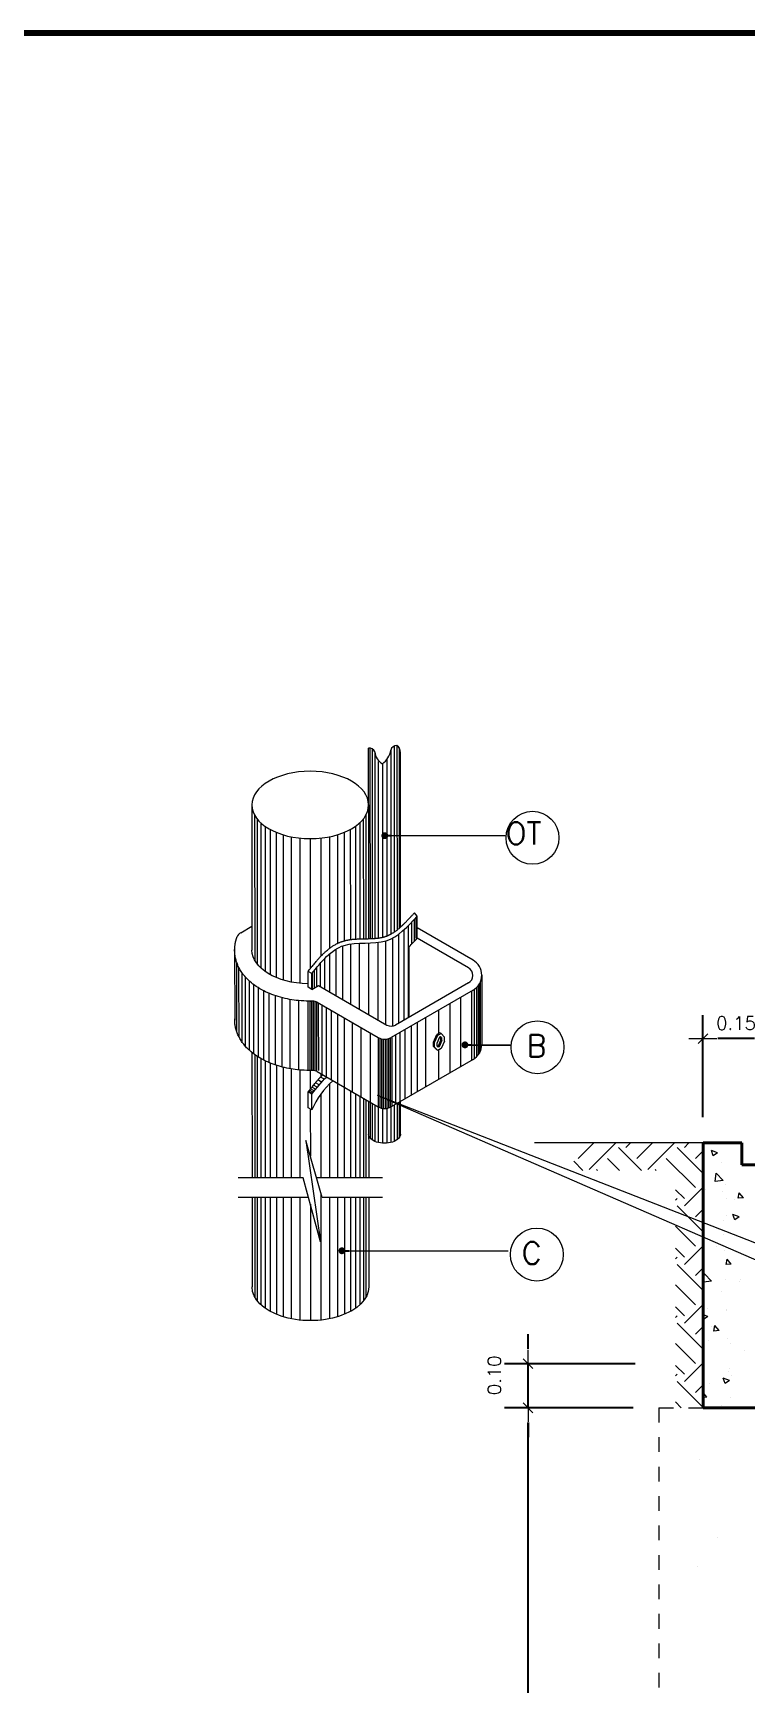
# Model space of a CAD drawing. Header units: millimetres. Extents: x 565 to 912, y 163 to 192.
# Drawn here: x 900.49 to 905.34, y 180.51 to 191.72 of the extents above; entities that cross this region are included whole.
import ezdxf

# ---------------------------------------------------------------- set-up
doc = ezdxf.new("R2010")
doc.units = ezdxf.units.MM
doc.header["$LTSCALE"] = 0.0125
doc.linetypes.add('DASHED2', pattern=[9.525, 6.35, -3.175])
for name, color, linetype, lineweight in [('COTAS', 9, 'Continuous', 9), ('MARKO', 186, 'Continuous', 80), ('MUROS', 240, 'Continuous', 40), ('proy', 254, 'Continuous', 0), ('PROYECCCIONES', 9, 'DASHED2', 9), ('TEXT', 3, 'Continuous', 20)]:
    doc.layers.add(name, color=color, linetype=linetype, lineweight=lineweight)
doc.layers.add('DIM', color=1, linetype='Continuous')
doc.styles.add('ROMANS', font='romans.shx')
doc.styles.add('SIMPLE', font='romans.shx', dxfattribs={"height": 0.1})
doc.dimstyles.new('LUIS', dxfattribs={"dimtxt": 0.09, "dimasz": 0.1, "dimexe": 0.16, "dimexo": 0.175, "dimgap": 0.06, "dimtad": 1, "dimzin": 5, "dimdsep": 46, "dimtxsty": 'ROMANS', "dimblk1": 'ARROW', "dimblk2": 'ARROW', "dimsah": 1, "dimcen": 2.5, "dimclrd": 1, "dimclre": 1, "dimclrt": 3, "dimadec": 0, "dimazin": 0, "dimtfac": 1, "dimtdec": 4, "dimtix": 1, "dimtmove": 2, "dimatfit": 3, "dimldrblk": 'ARROW', "dimfxl": 0, "dimtolj": 1, "dimtzin": 0, "dimarcsym": 0})

# ---------------------------------------------------------------- blocks, each defined once
blk = doc.blocks.new('ARROW')
at = {"color": 1, "linetype": 'ByBlock'}
blk.add_line((0.95, 0), (-0.95, 0), dxfattribs=at)
at = {"layer": 'COTAS', "color": 4}
blk.add_line((0.33, 0.33), (-0.33, -0.33), dxfattribs=at)
blk = doc.blocks.new('*D254')
at = {"layer": 'Defpoints', "color": 0, "transparency": 16777216}
for p in [(903.856, 182.381), (904.745, 182.381), (904.746, 174.881)]:
    blk.add_point(p, dxfattribs=at)
at = {"layer": 'proy', "color": 1, "lineweight": -2, "transparency": 16777216}
for p, q in [((904.57, 182.381), (903.696, 182.381)), ((903.856, 174.981), (903.856, 182.281)), ((904.571, 174.881), (903.696, 174.881))]:
    blk.add_line(p, q, dxfattribs=at)
at = {"layer": 'proy', "color": 1, "lineweight": -2, "transparency": 16777216, "xscale": 0.1, "yscale": 0.1, "zscale": 0.1}
for p, rotation in [((903.856, 182.381), 90), ((903.856, 174.881), 270)]:
    blk.add_blockref('ARROW', p, dxfattribs=dict(at, rotation=rotation))
at = {"layer": 'proy', "color": 3, "transparency": 16777216, "insert": (903.751, 178.631), "char_height": 0.09, "attachment_point": 5, "rotation": 90, "style": 'ROMANS'}
blk.add_mtext('\\A1;2.50', dxfattribs=at)
blk = doc.blocks.new('_DOT')
at = {"color": 0, "linetype": 'ByBlock', "ltscale": 0.15}
blk.add_line((-0.5, 0), (-1, 0), dxfattribs=at)
at = {"color": 0, "linetype": 'ByBlock', "ltscale": 0.15, "const_width": 0.5}
blk.add_lwpolyline([(-0.25, 0, 1), (0.25, 0, 1)], format="xyb", close=True, dxfattribs=at)
blk = doc.blocks.new('*D252')
at = {"layer": 'Defpoints', "color": 0, "transparency": 16777216}
for p in [(903.856, 182.681), (904.759, 182.681), (904.745, 182.381)]:
    blk.add_point(p, dxfattribs=at)
at = {"layer": 'proy', "color": 1, "lineweight": -2, "transparency": 16777216}
for p, q in [((903.856, 182.781), (903.856, 182.881)), ((904.584, 182.681), (903.696, 182.681)), ((903.856, 182.381), (903.856, 182.681)), ((904.57, 182.381), (903.696, 182.381)), ((903.856, 182.281), (903.856, 182.181))]:
    blk.add_line(p, q, dxfattribs=at)
at = {"layer": 'proy', "color": 1, "lineweight": -2, "transparency": 16777216, "xscale": 0.1, "yscale": 0.1, "zscale": 0.1}
for p, rotation in [((903.856, 182.681), 270), ((903.856, 182.381), 90)]:
    blk.add_blockref('ARROW', p, dxfattribs=dict(at, rotation=rotation))
at = {"layer": 'proy', "color": 3, "transparency": 16777216, "insert": (903.627, 182.602), "char_height": 0.09, "attachment_point": 5, "rotation": 90, "style": 'ROMANS'}
blk.add_mtext('\\A1;0.10', dxfattribs=at)
blk = doc.blocks.new('*D253')
at = {"layer": 'Defpoints', "color": 0, "transparency": 16777216}
for p in [(905.044, 184.889), (905.044, 184.181), (905.494, 184.031)]:
    blk.add_point(p, dxfattribs=at)
at = {"layer": 'proy', "color": 1, "lineweight": -2, "transparency": 16777216}
for p, q in [((905.044, 184.356), (905.044, 185.049)), ((905.494, 184.206), (905.494, 185.049)), ((905.394, 184.889), (905.144, 184.889))]:
    blk.add_line(p, q, dxfattribs=at)
at = {"layer": 'proy', "color": 1, "lineweight": -2, "transparency": 16777216, "xscale": 0.1, "yscale": 0.1, "zscale": 0.1, "rotation": 180}
blk.add_blockref('ARROW', (905.044, 184.889), dxfattribs=at)
at = {"layer": 'proy', "color": 1, "lineweight": -2, "transparency": 16777216, "xscale": 0.1, "yscale": 0.1, "zscale": 0.1}
blk.add_blockref('ARROW', (905.494, 184.889), dxfattribs=at)
at = {"layer": 'proy', "color": 3, "transparency": 16777216, "insert": (905.269, 184.994), "char_height": 0.09, "attachment_point": 5, "style": 'ROMANS'}
blk.add_mtext('\\A1;0.15', dxfattribs=at)

msp = doc.modelspace()

# ---------------------------------------------------------------- linework, layer by layer
at = {"color": 3}
msp.add_line((905.04469, 182.38136), (905.64469, 182.38147), dxfattribs=at)
at = {"color": 0}
msp.add_line((905.00883, 181.30105), (905.00883, 181.30105), dxfattribs=at)
msp.add_line((905.00883, 181.30105), (905.00883, 181.30105), dxfattribs=at)
at = {"layer": 'DIM', "color": 4}
msp.add_lwpolyline([(903.47389, 184.84623), (903.74094, 184.845)], dxfattribs=at)
at = {"layer": 'MARKO'}
msp.add_lwpolyline([(848.14292, 191.71852), (848.14292, 163.21852), (911.73619, 163.21852), (911.73619, 191.71852)], close=True, dxfattribs=at)
at = {"layer": 'MUROS'}
for p, q in [((905.04438, 184.18136), (905.30688, 184.18141)), ((905.04438, 184.18136), (905.30688, 184.18141)), ((905.04469, 182.38136), (905.04438, 184.18136)), ((905.30688, 184.18141), (905.3069, 184.03141)), ((905.30688, 184.18141), (905.3069, 184.03141)), ((905.3069, 184.03141), (905.4944, 184.03144)), ((905.3069, 184.03141), (905.4944, 184.03144)), ((905.04469, 182.38136), (905.64469, 182.38147))]:
    msp.add_line(p, q, dxfattribs=at)
at = {"layer": 'proy'}
for p, q in [((902.78204, 186.86202), (902.78226, 185.56796)), ((902.78204, 186.86202), (902.78226, 185.56796)), ((902.79604, 186.85709), (902.79626, 185.56853)), ((902.79604, 186.85709), (902.79626, 185.56853)), ((902.8147, 186.83585), (902.81492, 185.5696)), ((902.8147, 186.83585), (902.81492, 185.5696)), ((902.9235, 186.84726), (902.92371, 185.59866)), ((902.9235, 186.84726), (902.92371, 185.59866)), ((902.94682, 186.8763), (902.94704, 185.61287)), ((902.94682, 186.8763), (902.94704, 185.61287)), ((902.96548, 186.88003), (902.9657, 185.62637)), ((902.96548, 186.88003), (902.9657, 185.62637)), ((902.97948, 186.8658), (902.97969, 185.63767)), ((902.97948, 186.8658), (902.97969, 185.63767)), ((902.83804, 186.77197), (902.83825, 185.57181)), ((902.83804, 186.77197), (902.83825, 185.57181)), ((902.86604, 186.75452), (902.86624, 185.57672)), ((902.86604, 186.75452), (902.86624, 185.57672)), ((902.89551, 186.78223), (902.89572, 185.5857)), ((902.89551, 186.78223), (902.89572, 185.5857)), ((901.99869, 186.40687), (901.99886, 185.42066)), ((901.99869, 186.40687), (901.99886, 185.42066)), ((902.01634, 186.38038), (902.01651, 185.39417)), ((902.01634, 186.38038), (902.01651, 185.39417)), ((902.73687, 186.3805), (902.73701, 185.56685)), ((902.73687, 186.3805), (902.73701, 185.56685)), ((902.75451, 186.407), (902.75465, 185.56721)), ((902.75451, 186.407), (902.75465, 185.56721)), ((902.03987, 186.35504), (902.04004, 185.36883)), ((902.03987, 186.35504), (902.04004, 185.36883)), ((902.06929, 186.33121), (902.06946, 185.345)), ((902.06929, 186.33121), (902.06946, 185.345)), ((902.10458, 186.30928), (902.10475, 185.32307)), ((902.10458, 186.30928), (902.10475, 185.32307)), ((902.14575, 186.28969), (902.14592, 185.30348)), ((902.14575, 186.28969), (902.14592, 185.30348)), ((902.19281, 186.27296), (902.19298, 185.28675)), ((902.19281, 186.27296), (902.19298, 185.28675)), ((902.24574, 186.2597), (902.24591, 185.27349)), ((902.24574, 186.2597), (902.24591, 185.27349)), ((902.30456, 186.25068), (902.30473, 185.26447)), ((902.30456, 186.25068), (902.30473, 185.26447)), ((902.37663, 186.24688), (902.37678, 185.36402)), ((902.37663, 186.24688), (902.37678, 185.36402)), ((902.44869, 186.25071), (902.44883, 185.44869)), ((902.44869, 186.25071), (902.44883, 185.44869)), ((902.50751, 186.25974), (902.50764, 185.50189)), ((902.50751, 186.25974), (902.50764, 185.50189)), ((902.56044, 186.27302), (902.56056, 185.53502)), ((902.56044, 186.27302), (902.56056, 185.53502)), ((902.60749, 186.28977), (902.60761, 185.55298)), ((902.60749, 186.28977), (902.60761, 185.55298)), ((902.64865, 186.30937), (902.64878, 185.56141)), ((902.64865, 186.30937), (902.64878, 185.56141)), ((902.68394, 186.33132), (902.68407, 185.56475)), ((902.68394, 186.33132), (902.68407, 185.56475)), ((902.71334, 186.35516), (902.71348, 185.56617)), ((902.71334, 186.35516), (902.71348, 185.56617)), ((903.08463, 185.55084), (903.0846, 185.70055)), ((903.09639, 185.57026), (903.09636, 185.71348)), ((902.97886, 184.99403), (902.97875, 185.59935)), ((902.97886, 184.99403), (902.97875, 185.59935)), ((903.01414, 185.01441), (903.01404, 185.62864)), ((903.04355, 185.0314), (903.04344, 185.65691)), ((903.06699, 185.53173), (903.06696, 185.68143)), ((902.51024, 185.20399), (902.51019, 185.46627)), ((902.51024, 185.20399), (902.51019, 185.46627)), ((902.55141, 185.18023), (902.55136, 185.49632)), ((902.55141, 185.18023), (902.55136, 185.49632)), ((902.59847, 185.15307), (902.59841, 185.5192)), ((902.59847, 185.15307), (902.59841, 185.5192)), ((902.65141, 185.12252), (902.65134, 185.5319)), ((902.65141, 185.12252), (902.65134, 185.5319)), ((902.71023, 185.08857), (902.71015, 185.53672)), ((902.71023, 185.08857), (902.71015, 185.53672)), ((902.77494, 185.05123), (902.77485, 185.53824)), ((902.77494, 185.05123), (902.77485, 185.53824)), ((902.8377, 185.01501), (902.8376, 185.54222)), ((902.8377, 185.01501), (902.8376, 185.54222)), ((902.89063, 184.98446), (902.89054, 185.55284)), ((902.89063, 184.98446), (902.89054, 185.55284)), ((902.93769, 184.97396), (902.93759, 185.57274)), ((902.93769, 184.97396), (902.93759, 185.57274)), ((901.87777, 184.9335), (901.87769, 185.40422)), ((901.89248, 184.89963), (901.8924, 185.37035)), ((902.40437, 185.23295), (902.40434, 185.35206)), ((902.40437, 185.23295), (902.40434, 185.35206)), ((902.42201, 185.24314), (902.42199, 185.37368)), ((902.42201, 185.24314), (902.42199, 185.37368)), ((902.44553, 185.24134), (902.44551, 185.4014)), ((902.44553, 185.24134), (902.44551, 185.4014)), ((902.47495, 185.22278), (902.47491, 185.43329)), ((902.47495, 185.22278), (902.47491, 185.43329)), ((901.91307, 184.86569), (901.91299, 185.33641)), ((901.91307, 184.86569), (901.91299, 185.33641)), ((901.9366, 184.83604), (901.93652, 185.30676)), ((901.9366, 184.83604), (901.93652, 185.30676)), ((901.96307, 184.80932), (901.96299, 185.28004)), ((901.96307, 184.80932), (901.96299, 185.28004)), ((901.99248, 184.785), (901.9924, 185.25572)), ((901.99248, 184.785), (901.9924, 185.25572)), ((902.3926, 185.22276), (902.39258, 185.33742)), ((903.51668, 185.24822), (903.51676, 184.77751)), ((903.51668, 185.24822), (903.51676, 184.77751)), ((903.5255, 185.26151), (903.52558, 184.79079)), ((903.5255, 185.26151), (903.52558, 184.79079)), ((903.53138, 185.2733), (903.53146, 184.80259)), ((903.53138, 185.2733), (903.53146, 184.80259)), ((902.02484, 184.76287), (902.02475, 185.23359)), ((902.02484, 184.76287), (902.02475, 185.23359)), ((902.06013, 184.74287), (902.06005, 185.21359)), ((902.06013, 184.74287), (902.06005, 185.21359)), ((902.09836, 184.72503), (902.09828, 185.19575)), ((902.09836, 184.72503), (902.09828, 185.19575)), ((902.13954, 184.70945), (902.13945, 185.18017)), ((902.13954, 184.70945), (902.13945, 185.18017)), ((902.18659, 184.69552), (902.18651, 185.16624)), ((902.18659, 184.69552), (902.18651, 185.16624)), ((902.23953, 184.68411), (902.23944, 185.15483)), ((902.23953, 184.68411), (902.23944, 185.15483)), ((902.29834, 184.67609), (902.29826, 185.14681)), ((902.29834, 184.67609), (902.29826, 185.14681)), ((902.36304, 184.67244), (902.36296, 185.14315)), ((902.36304, 184.67244), (902.36296, 185.14315)), ((902.3748, 184.67244), (902.37472, 185.14316)), ((902.3748, 184.67244), (902.37472, 185.14316)), ((902.38657, 184.67244), (902.38649, 185.14316)), ((902.38657, 184.67244), (902.38649, 185.14316)), ((902.39833, 184.67244), (902.39825, 185.14307)), ((902.39833, 184.67244), (902.39825, 185.14307)), ((902.41009, 184.67244), (902.41001, 185.14103)), ((902.41009, 184.67244), (902.41001, 185.14103)), ((902.42186, 184.67245), (902.42178, 185.13632)), ((902.42186, 184.67245), (902.42178, 185.13632)), ((902.43362, 184.67245), (902.43354, 185.12957)), ((902.43362, 184.67245), (902.43354, 185.12957)), ((903.32555, 185.12748), (903.32563, 184.65676)), ((903.32555, 185.12748), (903.32563, 184.65676)), ((903.39612, 185.16824), (903.3962, 184.69752)), ((903.39612, 185.16824), (903.3962, 184.69752)), ((903.47257, 185.21239), (903.47265, 184.74168)), ((903.47257, 185.21239), (903.47265, 184.74168)), ((903.49021, 185.22303), (903.49029, 184.75231)), ((903.49021, 185.22303), (903.49029, 184.75231)), ((903.50492, 185.23506), (903.505, 184.76434)), ((903.50492, 185.23506), (903.505, 184.76434)), ((902.45715, 184.64527), (902.45707, 185.11599)), ((902.45715, 184.64527), (902.45707, 185.11599)), ((902.48656, 184.6283), (902.48648, 185.09901)), ((902.48656, 184.6283), (902.48648, 185.09901)), ((902.52185, 184.60793), (902.52177, 185.07865)), ((902.52185, 184.60793), (902.52177, 185.07865)), ((902.56303, 184.58417), (902.56295, 185.05488)), ((902.56303, 184.58417), (902.56295, 185.05488)), ((902.61009, 184.55701), (902.61001, 185.02773)), ((902.61009, 184.55701), (902.61001, 185.02773)), ((903.15979, 185.03174), (903.15987, 184.56102)), ((903.15979, 185.03174), (903.15987, 184.56102)), ((903.248, 185.08269), (903.24803, 184.92358)), ((903.248, 185.08269), (903.24803, 184.92358)), ((902.66303, 184.52646), (902.66294, 184.99717)), ((902.66303, 184.52646), (902.66294, 184.99717)), ((902.72185, 184.49251), (902.72177, 184.96323)), ((902.72185, 184.49251), (902.72177, 184.96323)), ((902.78655, 184.45517), (902.78647, 184.92588)), ((902.78655, 184.45517), (902.78647, 184.92588)), ((902.95504, 184.91348), (902.95513, 184.44276)), ((902.95504, 184.91348), (902.95513, 184.44276)), ((902.98445, 184.93047), (902.98453, 184.45975)), ((902.98445, 184.93047), (902.98453, 184.45975)), ((903.01974, 184.95085), (903.01982, 184.48013)), ((903.01974, 184.95085), (903.01982, 184.48013)), ((903.0609, 184.97462), (903.06098, 184.5039)), ((903.0609, 184.97462), (903.06098, 184.5039)), ((903.10207, 184.9984), (903.10215, 184.52768)), ((903.10207, 184.9984), (903.10215, 184.52768)), ((903.2136, 184.86535), (903.23629, 184.9168)), ((903.2136, 184.86535), (903.23629, 184.9168)), ((903.22056, 184.86133), (903.24325, 184.91278)), ((903.22056, 184.86133), (903.24325, 184.91278)), ((903.25738, 184.92898), (903.23629, 184.9168)), ((903.25738, 184.92898), (903.23629, 184.9168)), ((903.24325, 184.91278), (903.23629, 184.9168)), ((903.24325, 184.91278), (903.23629, 184.9168)), ((903.24325, 184.91278), (903.26541, 184.92434)), ((903.24325, 184.91278), (903.26541, 184.92434)), ((903.25689, 184.9), (903.26128, 184.90229)), ((903.25689, 184.9), (903.26128, 184.90229)), ((903.26541, 184.92434), (903.25738, 184.92898)), ((903.26541, 184.92434), (903.25738, 184.92898)), ((903.26351, 184.89583), (903.25892, 184.90106)), ((903.26351, 184.89583), (903.25892, 184.90106)), ((903.27047, 184.89181), (903.26128, 184.90229)), ((903.27047, 184.89181), (903.26128, 184.90229)), ((903.28811, 184.89846), (903.26541, 184.92434)), ((903.28811, 184.89846), (903.26541, 184.92434)), ((902.83742, 184.89648), (902.8375, 184.42576)), ((902.83742, 184.89648), (902.8375, 184.42576)), ((902.84918, 184.89081), (902.84926, 184.42009)), ((902.84918, 184.89081), (902.84926, 184.42009)), ((902.86094, 184.8871), (902.86103, 184.41638)), ((902.86094, 184.8871), (902.86103, 184.41638)), ((902.87271, 184.88511), (902.87279, 184.41441)), ((902.87271, 184.88511), (902.87279, 184.41441)), ((902.88447, 184.88472), (902.88455, 184.41441)), ((902.88447, 184.88472), (902.88455, 184.41441)), ((902.89623, 184.88591), (902.89631, 184.41441)), ((902.89623, 184.88591), (902.89631, 184.41441)), ((902.908, 184.88874), (902.90808, 184.41802)), ((902.908, 184.88874), (902.90808, 184.41802)), ((902.91976, 184.89339), (902.91984, 184.42267)), ((902.91976, 184.89339), (902.91984, 184.42267)), ((902.93152, 184.89989), (902.9316, 184.42918)), ((902.93152, 184.89989), (902.9316, 184.42918)), ((903.23631, 184.81261), (903.21351, 184.83474)), ((903.22056, 184.83094), (903.21351, 184.83474)), ((903.23631, 184.81261), (903.21351, 184.83474)), ((903.22056, 184.83094), (903.21351, 184.83474)), ((903.21361, 184.83496), (903.2136, 184.86535)), ((903.22056, 184.86133), (903.2136, 184.86535)), ((903.21361, 184.83496), (903.2136, 184.86535)), ((903.22056, 184.86133), (903.2136, 184.86535)), ((903.22056, 184.83094), (903.22056, 184.86133)), ((903.22056, 184.83094), (903.22056, 184.86133)), ((903.24326, 184.8086), (903.22056, 184.83094)), ((903.24326, 184.8086), (903.22056, 184.83094)), ((903.24326, 184.8086), (903.23631, 184.81261)), ((903.24326, 184.8086), (903.23631, 184.81261)), ((903.2382, 184.85761), (903.25689, 184.9)), ((903.2382, 184.85761), (903.25689, 184.9)), ((903.23821, 184.83833), (903.2382, 184.85761)), ((903.23821, 184.83833), (903.2382, 184.85761)), ((903.24607, 184.83059), (903.23821, 184.83833)), ((903.24607, 184.83059), (903.23821, 184.83833)), ((903.24471, 184.83784), (903.24093, 184.83566)), ((903.24471, 184.83784), (903.24093, 184.83566)), ((903.26543, 184.8214), (903.24326, 184.8086)), ((903.26543, 184.8214), (903.24326, 184.8086)), ((903.26351, 184.8797), (903.24471, 184.83784)), ((903.26351, 184.8797), (903.24471, 184.83784)), ((903.25167, 184.83383), (903.24471, 184.83784)), ((903.25167, 184.83383), (903.24471, 184.83784)), ((903.25167, 184.83383), (903.24607, 184.83059)), ((903.25167, 184.83383), (903.24607, 184.83059)), ((903.24805, 184.81136), (903.24808, 184.61197)), ((903.24805, 184.81136), (903.24808, 184.61197)), ((903.27047, 184.87568), (903.25167, 184.83383)), ((903.27047, 184.87568), (903.25167, 184.83383)), ((903.27047, 184.87568), (903.26351, 184.8797)), ((903.27047, 184.87568), (903.26351, 184.8797)), ((903.27051, 184.8919), (903.26355, 184.89591)), ((903.27051, 184.8919), (903.26355, 184.89591)), ((903.26374, 184.87957), (903.26374, 184.8957)), ((903.26374, 184.87957), (903.26374, 184.8957)), ((903.28812, 184.8719), (903.26543, 184.8214)), ((903.28812, 184.8719), (903.26543, 184.8214)), ((903.27047, 184.87568), (903.27047, 184.89181)), ((903.27047, 184.87568), (903.27047, 184.89181)), ((903.28812, 184.8719), (903.28811, 184.89846)), ((903.28812, 184.8719), (903.28811, 184.89846)), ((901.99897, 184.78022), (901.99912, 183.94234)), ((901.99897, 184.78022), (901.99912, 183.94234)), ((902.01662, 184.76811), (902.01676, 183.94234)), ((902.01662, 184.76811), (902.01676, 183.94234)), ((902.04015, 184.75372), (902.04029, 183.94235)), ((902.04015, 184.75372), (902.04029, 183.94235)), ((902.06956, 184.73813), (902.0697, 183.94235)), ((902.06956, 184.73813), (902.0697, 183.94235)), ((902.10485, 184.72234), (902.10499, 183.94236)), ((902.10485, 184.72234), (902.10499, 183.94236)), ((902.14603, 184.7073), (902.14616, 183.94237)), ((902.14603, 184.7073), (902.14616, 183.94237)), ((902.19308, 184.69389), (902.19321, 183.94237)), ((902.19308, 184.69389), (902.19321, 183.94237)), ((902.24602, 184.68299), (902.24614, 183.94238)), ((902.24602, 184.68299), (902.24614, 183.94238)), ((902.30483, 184.67549), (902.30496, 183.94239)), ((902.30483, 184.67549), (902.30496, 183.94239)), ((902.3769, 184.67232), (902.37692, 184.54638)), ((902.3769, 184.67232), (902.37692, 184.54638)), ((902.42433, 184.55871), (902.39879, 184.57345)), ((902.43781, 184.5747), (902.41209, 184.58954)), ((902.45361, 184.59274), (902.42765, 184.60772)), ((902.47211, 184.61262), (902.44585, 184.62778)), ((902.44897, 184.64999), (902.44897, 184.63105)), ((902.50779, 184.58131), (902.5079, 183.94243)), ((902.50779, 184.58131), (902.5079, 183.94243)), ((902.56073, 184.58549), (902.56084, 183.94244)), ((902.56073, 184.58549), (902.56084, 183.94244)), ((902.38978, 184.51753), (902.36522, 184.5317)), ((902.39614, 184.52404), (902.37078, 184.53868)), ((902.39614, 184.52404), (902.37078, 184.53868)), ((902.4036, 184.53332), (902.3782, 184.54798)), ((902.4036, 184.53332), (902.3782, 184.54798)), ((902.41297, 184.54489), (902.38752, 184.55958)), ((902.44899, 184.51257), (902.44909, 183.94242)), ((902.44899, 184.51257), (902.44909, 183.94242)), ((902.60779, 184.55834), (902.60789, 183.94245)), ((902.60779, 184.55834), (902.60789, 183.94245)), ((902.64896, 184.53457), (902.64906, 183.94245)), ((902.64896, 184.53457), (902.64906, 183.94245)), ((902.68425, 184.5142), (902.68435, 183.94246)), ((902.68425, 184.5142), (902.68435, 183.94246)), ((902.71366, 184.49723), (902.71376, 183.94246)), ((902.71366, 184.49723), (902.71376, 183.94246)), ((902.73719, 184.48365), (902.73729, 183.94247)), ((902.73719, 184.48365), (902.73729, 183.94247)), ((902.75484, 184.47347), (902.75493, 183.94247)), ((902.75484, 184.47347), (902.75493, 183.94247)), ((902.78245, 184.46242), (902.7825, 184.21508)), ((902.78245, 184.46242), (902.7825, 184.21508)), ((902.83033, 184.50491), (905.69954, 183.38431)), ((902.83033, 184.50491), (905.69954, 183.38431)), ((902.83033, 184.50491), (905.62236, 183.29004)), ((902.83033, 184.50491), (905.62236, 183.29004)), ((902.9799, 184.45707), (902.97994, 184.21512)), ((902.37694, 184.41085), (902.377, 184.09068)), ((902.37694, 184.41085), (902.377, 184.09068)), ((902.79645, 184.44945), (902.7965, 184.20173)), ((902.79645, 184.44945), (902.7965, 184.20173)), ((902.81512, 184.43868), (902.81516, 184.19108)), ((902.81512, 184.43868), (902.81516, 184.19108)), ((902.83845, 184.42522), (902.83849, 184.18315)), ((902.83845, 184.42522), (902.83849, 184.18315)), ((902.86644, 184.41526), (902.86648, 184.17866)), ((902.86644, 184.41526), (902.86648, 184.17866)), ((902.89592, 184.41512), (902.89596, 184.17866)), ((902.89592, 184.41512), (902.89596, 184.17866)), ((902.92391, 184.42476), (902.92396, 184.18317)), ((902.92391, 184.42476), (902.92396, 184.18317)), ((902.94724, 184.43821), (902.94728, 184.1911)), ((902.94724, 184.43821), (902.94728, 184.1911)), ((902.9659, 184.44899), (902.96594, 184.20176)), ((905.04438, 184.18136), (903.9004, 184.18116)), ((905.04438, 184.18136), (903.9004, 184.18116)), ((904.19683, 184.07532), (904.30271, 184.18123)), ((904.19683, 184.07532), (904.30271, 184.18123)), ((904.27142, 184.00075), (904.45186, 184.18126)), ((904.27142, 184.00075), (904.45186, 184.18126)), ((904.62647, 183.99379), (904.47026, 184.14994)), ((904.62647, 183.99379), (904.47026, 184.14994)), ((904.51998, 184.14995), (904.5513, 184.18128)), ((904.51998, 184.14995), (904.5513, 184.18128)), ((904.59457, 184.07538), (904.70045, 184.1813)), ((904.59457, 184.07538), (904.70045, 184.1813)), ((904.66916, 184.00082), (904.84961, 184.18133)), ((904.66916, 184.00082), (904.84961, 184.18133)), ((905.04441, 183.97367), (904.86801, 184.15001)), ((905.04441, 183.97367), (904.86801, 184.15001)), ((904.91773, 184.15002), (904.94905, 184.18135)), ((904.91773, 184.15002), (904.94905, 184.18135)), ((904.99232, 184.07545), (905.04439, 184.12754)), ((904.99232, 184.07545), (905.04439, 184.12754)), ((905.1137, 184.09275), (905.10153, 184.12901)), ((905.14355, 184.11289), (905.10153, 184.12901)), ((905.1137, 184.09275), (905.10153, 184.12901)), ((905.14355, 184.11289), (905.10153, 184.12901)), ((904.22872, 183.99372), (904.16583, 184.05659)), ((904.22872, 183.99372), (904.16583, 184.05659)), ((904.47731, 183.99376), (904.3957, 184.07535)), ((904.47731, 183.99376), (904.3957, 184.07535)), ((904.99236, 183.87658), (904.79345, 184.07542)), ((904.99236, 183.87658), (904.79345, 184.07542)), ((905.14355, 184.11289), (905.11371, 184.09276)), ((905.14355, 184.11289), (905.11371, 184.09276)), ((905.16961, 184.04963), (905.16961, 184.04963)), ((905.16961, 184.04963), (905.16961, 184.04963)), ((904.32816, 183.99374), (904.32113, 184.00076)), ((904.32816, 183.99374), (904.32113, 184.00076)), ((904.72591, 183.99381), (904.71888, 184.00083)), ((904.72591, 183.99381), (904.71888, 184.00083)), ((905.04631, 183.92111), (905.04631, 183.92111)), ((905.04631, 183.92111), (905.04631, 183.92111)), ((905.12729, 183.91796), (905.13391, 183.97495)), ((905.12729, 183.91796), (905.13391, 183.97495)), ((905.18065, 183.92625), (905.12729, 183.91797)), ((905.18065, 183.92625), (905.12729, 183.91797)), ((905.18065, 183.92625), (905.13391, 183.97495)), ((905.18065, 183.92625), (905.13391, 183.97495)), ((905.19651, 183.90136), (905.19651, 183.90136)), ((905.19651, 183.90136), (905.19651, 183.90136)), ((901.99914, 183.80891), (901.99926, 183.13335)), ((901.99914, 183.80891), (901.99926, 183.13335)), ((902.01679, 183.80891), (902.01691, 183.10686)), ((902.01679, 183.80891), (902.01691, 183.10686)), ((902.04031, 183.80892), (902.04044, 183.08152)), ((902.04031, 183.80892), (902.04044, 183.08152)), ((902.06972, 183.80892), (902.06985, 183.05769)), ((902.06972, 183.80892), (902.06985, 183.05769)), ((902.10501, 183.80893), (902.10514, 183.03576)), ((902.10501, 183.80893), (902.10514, 183.03576)), ((902.14618, 183.80894), (902.14632, 183.01617)), ((902.14618, 183.80894), (902.14632, 183.01617)), ((902.19323, 183.80894), (902.19337, 182.99944)), ((902.19323, 183.80894), (902.19337, 182.99944)), ((902.24617, 183.80895), (902.24631, 182.98618)), ((902.24617, 183.80895), (902.24631, 182.98618)), ((902.30498, 183.80896), (902.30513, 182.97716)), ((902.30498, 183.80896), (902.30513, 182.97716)), ((902.44911, 183.83828), (902.44926, 182.97719)), ((902.44911, 183.83828), (902.44926, 182.97719)), ((902.50793, 183.809), (902.50807, 182.98622)), ((902.50793, 183.809), (902.50807, 182.98622)), ((902.56086, 183.80901), (902.561, 182.9995)), ((902.56086, 183.80901), (902.561, 182.9995)), ((902.60791, 183.80901), (902.60805, 183.01625)), ((902.60791, 183.80901), (902.60805, 183.01625)), ((902.64909, 183.80902), (902.64922, 183.03585)), ((902.64909, 183.80902), (902.64922, 183.03585)), ((902.68437, 183.80903), (902.6845, 183.0578)), ((902.68437, 183.80903), (902.6845, 183.0578)), ((902.71378, 183.80903), (902.71391, 183.08164)), ((902.71378, 183.80903), (902.71391, 183.08164)), ((902.73731, 183.80904), (902.73743, 183.10698)), ((902.73731, 183.80904), (902.73743, 183.10698)), ((902.75495, 183.80904), (902.75507, 183.13348)), ((904.91779, 183.80199), (904.85693, 183.86282)), ((904.91779, 183.80199), (904.85693, 183.86282)), ((904.85695, 183.79085), (904.86807, 183.80198)), ((904.85695, 183.79085), (904.86807, 183.80198)), ((904.9178, 183.75227), (905.04443, 183.87895)), ((904.9178, 183.75227), (905.04443, 183.87895)), ((905.06333, 183.86546), (905.06333, 183.86546)), ((905.06333, 183.86546), (905.06333, 183.86546)), ((905.17694, 183.8499), (905.17694, 183.8499)), ((905.17694, 183.8499), (905.17694, 183.8499)), ((905.20525, 183.80327), (905.20525, 183.80327)), ((905.20525, 183.80327), (905.20525, 183.80327)), ((905.25712, 183.79844), (905.25712, 183.79844)), ((905.25712, 183.79844), (905.25712, 183.79844)), ((905.2838, 183.80489), (905.29074, 183.8425)), ((905.2838, 183.80489), (905.29074, 183.8425)), ((905.31967, 183.80804), (905.28381, 183.8049)), ((905.31967, 183.80804), (905.28381, 183.8049)), ((905.31967, 183.80804), (905.29074, 183.84251)), ((905.31967, 183.80804), (905.29074, 183.84251)), ((902.37706, 183.76376), (902.37719, 182.97336)), ((902.37706, 183.76376), (902.37719, 182.97336)), ((905.04448, 183.57592), (904.86808, 183.75226)), ((905.04448, 183.57592), (904.86808, 183.75226)), ((904.99239, 183.67771), (905.04446, 183.72979)), ((904.99239, 183.67771), (905.04446, 183.72979)), ((905.20419, 183.68449), (905.20419, 183.68449)), ((905.20419, 183.68449), (905.20419, 183.68449)), ((905.25976, 183.65769), (905.24759, 183.69394)), ((905.25976, 183.65769), (905.24759, 183.69394)), ((905.28961, 183.67783), (905.2476, 183.69395)), ((905.28961, 183.67783), (905.2476, 183.69395)), ((905.28961, 183.67783), (905.25977, 183.65769)), ((905.28961, 183.67783), (905.25977, 183.65769)), ((904.99242, 183.47883), (904.85698, 183.61423)), ((904.99242, 183.47883), (904.85698, 183.61423)), ((905.18275, 183.5605), (905.18275, 183.5605)), ((905.18275, 183.5605), (905.18275, 183.5605)), ((905.18427, 183.65016), (905.18427, 183.65016)), ((905.18427, 183.65016), (905.18427, 183.65016)), ((904.91786, 183.40424), (904.857, 183.46508)), ((904.91786, 183.40424), (904.857, 183.46508)), ((904.91787, 183.35452), (905.0445, 183.4812)), ((904.91787, 183.35452), (905.0445, 183.4812)), ((905.13483, 183.47775), (905.13483, 183.47775)), ((905.13483, 183.47775), (905.13483, 183.47775)), ((905.1916, 183.45043), (905.1916, 183.45043)), ((905.1916, 183.45043), (905.1916, 183.45043)), ((905.32607, 183.53325), (905.32607, 183.53325)), ((905.32607, 183.53325), (905.32607, 183.53325)), ((904.85701, 183.3931), (904.86814, 183.40423)), ((904.85701, 183.3931), (904.86814, 183.40423)), ((905.04455, 183.17817), (904.86815, 183.35451)), ((905.04455, 183.17817), (904.86815, 183.35451)), ((904.99246, 183.27996), (905.04452, 183.33204)), ((904.99246, 183.27996), (905.04452, 183.33204)), ((905.20063, 183.35356), (905.20756, 183.39117)), ((905.20063, 183.35356), (905.20756, 183.39117)), ((905.2365, 183.35671), (905.20064, 183.35357)), ((905.2365, 183.35671), (905.20064, 183.35357)), ((905.2365, 183.35671), (905.20757, 183.39118)), ((905.2365, 183.35671), (905.20757, 183.39118)), ((905.04786, 183.23417), (905.05448, 183.29115)), ((905.04786, 183.23417), (905.05448, 183.29115)), ((905.10123, 183.24246), (905.04786, 183.23417)), ((905.10123, 183.24246), (905.04786, 183.23417)), ((905.10123, 183.24246), (905.05448, 183.29116)), ((905.10123, 183.24246), (905.05448, 183.29116)), ((905.19894, 183.25069), (905.19894, 183.25069)), ((905.19894, 183.25069), (905.19894, 183.25069)), ((905.29271, 183.24113), (905.29271, 183.24113)), ((905.29271, 183.24113), (905.29271, 183.24113)), ((905.29964, 183.25392), (905.29964, 183.25392)), ((905.29964, 183.25392), (905.29964, 183.25392)), ((904.99249, 183.08108), (904.85704, 183.21649)), ((904.99249, 183.08108), (904.85704, 183.21649)), ((905.17315, 183.17331), (905.17315, 183.17331)), ((905.17315, 183.17331), (905.17315, 183.17331)), ((904.91793, 183.00649), (904.85707, 183.06733)), ((904.91793, 183.00649), (904.85707, 183.06733)), ((904.85708, 182.99536), (904.86821, 183.00649)), ((904.85708, 182.99536), (904.86821, 183.00649)), ((904.91794, 182.95678), (905.04457, 183.08345)), ((904.91794, 182.95678), (905.04457, 183.08345)), ((905.07757, 183.00113), (905.04458, 183.01379)), ((905.07757, 183.00113), (905.04458, 183.01379)), ((905.07757, 183.00113), (905.04773, 182.98099)), ((905.07757, 183.00113), (905.04773, 182.98099)), ((905.07165, 183.05433), (905.07165, 183.05433)), ((905.07165, 183.05433), (905.07165, 183.05433)), ((905.20627, 183.05096), (905.20627, 183.05096)), ((905.20627, 183.05096), (905.20627, 183.05096)), ((905.20715, 183.04349), (905.20715, 183.04349)), ((905.20715, 183.04349), (905.20715, 183.04349)), ((905.04462, 182.78043), (904.86822, 182.95677)), ((905.04462, 182.78043), (904.86822, 182.95677)), ((904.99253, 182.88221), (905.04459, 182.9343)), ((904.99253, 182.88221), (905.04459, 182.9343)), ((905.04773, 182.98099), (905.04458, 182.99035)), ((905.04773, 182.98099), (905.04458, 182.99035)), ((905.09878, 182.93537), (905.09878, 182.93537)), ((905.09878, 182.93537), (905.09878, 182.93537)), ((905.11746, 182.90223), (905.12439, 182.93984)), ((905.11746, 182.90223), (905.12439, 182.93984)), ((905.15333, 182.90538), (905.11747, 182.90224)), ((905.15333, 182.90538), (905.11747, 182.90224)), ((905.15333, 182.90538), (905.1244, 182.93985)), ((905.15333, 182.90538), (905.1244, 182.93985)), ((904.99256, 182.68334), (904.85711, 182.81874)), ((904.99256, 182.68334), (904.85711, 182.81874)), ((905.07933, 182.83746), (905.07933, 182.83746)), ((905.07933, 182.83746), (905.07933, 182.83746)), ((905.2136, 182.85122), (905.2136, 182.85122)), ((905.2136, 182.85122), (905.2136, 182.85122)), ((905.22953, 182.81771), (905.22953, 182.81771)), ((905.22953, 182.81771), (905.22953, 182.81771)), ((904.918, 182.60875), (904.85714, 182.66958)), ((904.918, 182.60875), (904.85714, 182.66958)), ((904.918, 182.55903), (905.04464, 182.6857)), ((904.918, 182.55903), (905.04464, 182.6857)), ((904.85715, 182.59761), (904.86828, 182.60874)), ((904.85715, 182.59761), (904.86828, 182.60874)), ((905.04469, 182.38268), (904.86829, 182.55902)), ((905.04469, 182.38268), (904.86829, 182.55902)), ((905.08917, 182.54818), (905.08917, 182.54818)), ((905.08917, 182.54818), (905.08917, 182.54818)), ((905.22364, 182.56607), (905.18162, 182.58219)), ((905.22364, 182.56607), (905.18162, 182.58219)), ((905.19379, 182.54592), (905.18162, 182.58218)), ((905.19379, 182.54592), (905.18162, 182.58218)), ((905.22364, 182.56607), (905.1938, 182.54593)), ((905.22364, 182.56607), (905.1938, 182.54593)), ((905.21567, 182.62879), (905.21567, 182.62879)), ((905.21567, 182.62879), (905.21567, 182.62879)), ((905.22093, 182.65149), (905.22093, 182.65149)), ((905.22093, 182.65149), (905.22093, 182.65149)), ((905.23721, 182.60084), (905.23721, 182.60084)), ((905.23721, 182.60084), (905.23721, 182.60084)), ((904.99259, 182.48446), (905.04466, 182.53655)), ((904.99259, 182.48446), (905.04466, 182.53655)), ((905.22826, 182.45175), (905.22826, 182.45175)), ((905.22826, 182.45175), (905.22826, 182.45175)), ((905.01717, 182.03264), (905.01717, 182.03264)), ((905.01717, 182.03264), (905.01717, 182.03264)), ((905.14009, 181.4978), (905.14009, 181.4978)), ((905.14009, 181.4978), (905.14009, 181.4978))]:
    msp.add_line(p, q, dxfattribs=at)
at = {"layer": 'proy', "color": 3}
msp.add_line((905.04469, 182.38136), (905.04438, 184.18136), dxfattribs=at)
at = {"layer": 'proy', "color": 0}
msp.add_line((905.32797, 182.77348), (905.32797, 182.77348), dxfattribs=at)
msp.add_line((905.32797, 182.77348), (905.32797, 182.77348), dxfattribs=at)
at = {"layer": 'proy', "linetype": 'Continuous', "ltscale": 0.25}
for points in [[(902.9292, 186.26723), (903.70111, 186.26736)], [(902.9292, 186.26723), (903.70111, 186.26736)], [(903.47389, 184.84623), (903.74094, 184.845)], [(902.63816, 183.44796), (903.72118, 183.44815)], [(902.63816, 183.44796), (903.72118, 183.44815)]]:
    msp.add_lwpolyline(points, dxfattribs=at)
for centre in [(903.8861, 186.25274), (903.8861, 186.25274), (903.92, 184.83003), (903.92, 184.83003), (903.91544, 183.42225), (903.91544, 183.42225)]:
    msp.add_circle(centre, 0.17969, dxfattribs=at)
at = {"layer": 'PROYECCCIONES'}
for p, q in [((905.07016, 182.45405), (905.04467, 182.48441)), ((905.07016, 182.45405), (905.04467, 182.48441)), ((905.07016, 182.45405), (905.04468, 182.45182)), ((905.07016, 182.45405), (905.04468, 182.45182)), ((904.74469, 182.38131), (905.04469, 182.38136)), ((904.74469, 182.38131), (905.04469, 182.38136)), ((904.74469, 182.38131), (904.74598, 174.88131)), ((904.89685, 182.38134), (904.85718, 182.42099)), ((904.89685, 182.38134), (904.85718, 182.42099)), ((905.16785, 182.39409), (905.16785, 182.39409)), ((905.16785, 182.39409), (905.16785, 182.39409))]:
    msp.add_line(p, q, dxfattribs=at)
at = {"layer": 'TEXT'}
for p, q in [((902.77278, 186.47569), (902.77271, 186.86253)), ((902.77278, 186.47569), (902.77271, 186.86253)), ((902.98902, 185.6457), (902.98882, 186.83149)), ((902.98902, 185.6457), (902.98882, 186.83149)), ((901.9804, 186.47555), (901.98057, 185.48934)), ((901.9804, 186.47555), (901.98057, 185.48934)), ((902.77278, 186.47569), (902.77293, 185.56767)), ((902.77278, 186.47569), (902.77293, 185.56767)), ((903.10224, 185.71996), (903.08376, 185.7426)), ((903.10224, 185.71996), (903.08376, 185.7426)), ((903.10227, 185.57026), (903.10224, 185.71996)), ((903.10227, 185.57026), (903.10224, 185.71996)), ((901.90435, 185.60801), (901.98054, 185.65202)), ((901.90435, 185.60801), (901.98054, 185.65202)), ((903.48212, 185.42167), (903.10226, 185.6409)), ((903.48212, 185.42167), (903.10226, 185.6409)), ((901.86297, 185.49317), (901.86305, 185.0148)), ((901.86297, 185.49317), (901.86305, 185.0148)), ((903.04932, 185.03473), (903.04924, 185.5131)), ((903.04932, 185.03473), (903.04924, 185.5131)), ((903.45133, 185.36881), (903.10227, 185.57026)), ((903.45133, 185.36881), (903.10227, 185.57026)), ((902.3614, 185.23737), (902.36139, 185.34469)), ((902.3867, 185.33007), (902.36139, 185.34469)), ((902.3614, 185.23737), (902.36139, 185.34469)), ((902.3867, 185.33007), (902.36139, 185.34469)), ((902.38672, 185.22276), (902.3614, 185.23737)), ((902.38672, 185.22276), (902.3614, 185.23737)), ((902.38672, 185.22276), (902.3867, 185.33007)), ((902.38672, 185.22276), (902.3867, 185.33007)), ((902.38672, 185.22276), (902.4322, 185.24903)), ((902.38672, 185.22276), (902.4322, 185.24903)), ((902.4322, 185.24903), (902.89706, 184.98075)), ((902.4322, 185.24903), (902.89706, 184.98075)), ((903.45135, 185.26693), (902.95588, 184.98076)), ((903.45135, 185.26693), (902.95588, 184.98076)), ((903.54095, 185.31981), (903.54103, 184.84909)), ((903.54095, 185.31981), (903.54103, 184.84909)), ((902.42355, 185.13534), (902.83742, 184.89648)), ((902.42355, 185.13534), (902.83742, 184.89648)), ((903.48215, 185.21793), (902.92564, 184.8965)), ((903.48215, 185.21793), (902.92564, 184.8965)), ((901.98069, 184.7942), (901.98084, 183.94234)), ((901.98069, 184.7942), (901.98084, 183.94234)), ((903.48223, 184.74721), (902.92572, 184.42578)), ((903.48223, 184.74721), (902.92572, 184.42578)), ((902.42363, 184.66462), (902.8375, 184.42576)), ((902.42363, 184.66462), (902.8375, 184.42576)), ((902.36155, 184.41974), (902.36153, 184.52705)), ((902.38684, 184.51243), (902.36153, 184.52705)), ((902.36155, 184.41974), (902.36153, 184.52705)), ((902.38684, 184.51243), (902.36153, 184.52705)), ((902.38686, 184.40512), (902.38684, 184.51243)), ((902.38686, 184.40512), (902.38684, 184.51243)), ((902.77312, 184.46292), (902.77321, 183.94247)), ((902.77312, 184.46292), (902.77321, 183.94247)), ((902.98926, 184.24048), (902.98923, 184.46246)), ((902.98926, 184.24048), (902.98923, 184.46246)), ((902.38686, 184.40512), (902.36155, 184.41974)), ((902.38686, 184.40512), (902.36155, 184.41974)), ((902.45748, 183.80899), (902.34644, 184.19765)), ((902.45748, 183.80899), (902.34644, 184.19765)), ((902.34644, 184.19765), (902.44605, 183.50942)), ((902.34644, 184.19765), (902.44605, 183.50942)), ((901.98081, 184.09146), (901.98084, 183.94234)), ((901.98081, 184.09146), (901.98084, 183.94234)), ((902.3286, 183.9424), (901.8873, 183.94232)), ((902.3286, 183.9424), (901.8873, 183.94232)), ((902.44605, 183.50942), (902.3286, 183.9424)), ((902.44605, 183.50942), (902.3286, 183.9424)), ((902.86689, 183.94249), (902.41936, 183.94241)), ((902.86689, 183.94249), (902.41936, 183.94241)), ((902.36479, 183.80897), (901.88732, 183.80889)), ((902.36479, 183.80897), (901.88732, 183.80889)), ((901.98086, 183.80891), (901.98096, 183.20203)), ((901.98086, 183.80891), (901.98096, 183.20203)), ((902.86692, 183.80906), (902.45748, 183.80899)), ((902.86692, 183.80906), (902.45748, 183.80899)), ((902.77324, 183.80904), (902.77334, 183.20217)), ((902.77324, 183.80904), (902.77334, 183.20217))]:
    msp.add_line(p, q, dxfattribs=at)
at = {"layer": 'TEXT', "color": 1}
for p, q in [((903.08463, 185.55084), (903.0846, 185.70055)), ((903.09639, 185.57026), (903.09636, 185.71348)), ((903.01414, 185.01441), (903.01404, 185.62864)), ((903.04355, 185.0314), (903.04344, 185.65691)), ((903.06699, 185.53173), (903.06696, 185.68143)), ((901.87777, 184.9335), (901.87769, 185.40422)), ((901.89248, 184.89963), (901.8924, 185.37035)), ((902.42433, 184.55871), (902.39879, 184.57345)), ((902.43781, 184.5747), (902.41209, 184.58954)), ((902.45361, 184.59274), (902.42765, 184.60772)), ((902.47211, 184.61262), (902.44585, 184.62778)), ((902.44897, 184.64999), (902.44897, 184.63105)), ((902.38978, 184.51753), (902.36522, 184.5317)), ((902.41297, 184.54489), (902.38752, 184.55958)), ((902.9799, 184.45707), (902.97994, 184.21512)), ((902.9659, 184.44899), (902.96594, 184.20176)), ((902.75495, 183.80904), (902.75507, 183.13348))]:
    msp.add_line(p, q, dxfattribs=at)
at = {"layer": 'TEXT'}
for centre, radius, start, end in [((902.77504, 186.81981), 0.04278, 22.014404, 93.124232), ((902.77504, 186.81981), 0.04278, 22.014404, 93.124232), ((902.92567, 186.84903), 0.11175, 186.772807, 237.748805), ((902.92567, 186.84903), 0.11175, 186.772807, 237.748805), ((902.78806, 186.867), 0.13687, 304.733007, 351.708858), ((902.78806, 186.867), 0.13687, 304.733007, 351.708858), ((902.96406, 186.83857), 0.04148, 88.032767, 167.902121), ((902.96406, 186.83857), 0.04148, 88.032767, 167.902121), ((902.93393, 186.83498), 0.055, 356.3642, 54.991211), ((902.93393, 186.83498), 0.055, 356.3642, 54.991211), ((901.93377, 185.55708), 0.05882, 120.009867, 159.898044), ((901.93377, 185.55708), 0.05882, 120.009867, 159.898044), ((903.42193, 185.31787), 0.05882, 300.009867, 60.009867), ((903.42193, 185.31787), 0.05882, 300.009867, 60.009867), ((903.42332, 185.31979), 0.11763, 300.009867, 60.009867), ((903.42332, 185.31979), 0.11763, 300.009867, 60.009867), ((902.39415, 185.0844), 0.05882, 60.009867, 91.124351), ((902.39415, 185.0844), 0.05882, 60.009867, 91.124351), ((902.92646, 185.03169), 0.05882, 240.009867, 300.009867), ((902.92646, 185.03169), 0.05882, 240.009867, 300.009867), ((902.88151, 184.97289), 0.08822, 240.009867, 300.009867), ((902.88151, 184.97289), 0.08822, 240.009867, 300.009867), ((903.4234, 184.84907), 0.11763, 300.009867, 0.009867), ((903.4234, 184.84907), 0.11763, 300.009867, 0.009867), ((902.92237, 184.16715), 0.586, 131.960541, 156.040417), ((902.92237, 184.16715), 0.586, 131.960541, 156.040417), ((902.39423, 184.61368), 0.05882, 60.009867, 91.124351), ((902.39423, 184.61368), 0.05882, 60.009867, 91.124351), ((902.8816, 184.50218), 0.08822, 240.009867, 300.009867), ((902.8816, 184.50218), 0.08822, 240.009867, 300.009867)]:
    msp.add_arc(centre, radius, start, end, dxfattribs=at)
at = {"layer": 'TEXT', "extrusion": (5.55016e-17, 5.55207e-17, -1)}
msp.add_ellipse((902.37659, 186.47562), major_axis=(0.39619, 0.00007), ratio=0.57735027, dxfattribs=at)
msp.add_ellipse((902.37659, 186.47562), major_axis=(0.39619, 0.00007), ratio=0.57735027, dxfattribs=at)
at = {"layer": 'TEXT', "extrusion": (-9.55945e-21, 5.55112e-17, -1)}
for centre, major_axis, start_param, end_param in [((902.37676, 185.48941), (0.39619, 0.00007), 1.60966873, 3.14159265), ((902.37676, 185.48941), (0.39619, 0.00007), 1.60966873, 3.14159265), ((902.37715, 183.2021), (-0.39619, -0.00007), 3.14159265, 6.28318531), ((902.37715, 183.2021), (-0.39619, -0.00007), 3.14159265, 6.28318531)]:
    msp.add_ellipse(centre, major_axis=major_axis, ratio=0.57735027, start_param=start_param, end_param=end_param, dxfattribs=at)
at = {"layer": 'TEXT', "extrusion": (-5.55112e-17, -9.55945e-21, -1)}
msp.add_ellipse((902.88121, 184.24046), major_axis=(-0.10805, -0.00002), ratio=0.57735027, start_param=3.14159265, end_param=6.28318531, dxfattribs=at)
msp.add_ellipse((902.88121, 184.24046), major_axis=(-0.10805, -0.00002), ratio=0.57735027, start_param=3.14159265, end_param=6.28318531, dxfattribs=at)
at = {"layer": 'TEXT'}
for points, weights, knots in [([(902.36139, 185.34469), (902.43031, 185.43162), (902.46727, 185.46712), (902.53147, 185.52879), (902.59696, 185.54976), (902.64498, 185.56514), (902.74863, 185.56709), (902.84298, 185.56887), (902.883, 185.58129), (902.93224, 185.59657), (902.98477, 185.64199), (903.01772, 185.67049), (903.08376, 185.7426)], [1, 1.4210034141, 1, 1.03026669745, 1, 1.41913224517, 1, 1.42504614021, 1, 1.033267111, 1, 1.42499197885, 1], [0, 0, 0, 0.24755708, 0.24755708, 0.49511417, 0.49511417, 0.74081365, 0.74081365, 0.98396421, 0.98396421, 1.21227648, 1.21227648, 1.44058875, 1.44058875, 1.44058875]), ([(902.36139, 185.34469), (902.43031, 185.43162), (902.46727, 185.46712), (902.53147, 185.52879), (902.59696, 185.54976), (902.64498, 185.56514), (902.74863, 185.56709), (902.84298, 185.56887), (902.883, 185.58129), (902.93224, 185.59657), (902.98477, 185.64199), (903.01772, 185.67049), (903.08376, 185.7426)], [1, 1.4210034141, 1, 1.03026669745, 1, 1.41913224517, 1, 1.42504614021, 1, 1.033267111, 1, 1.42499197885, 1], [0, 0, 0, 0.24755708, 0.24755708, 0.49511417, 0.49511417, 0.74081365, 0.74081365, 0.98396421, 0.98396421, 1.21227648, 1.21227648, 1.44058875, 1.44058875, 1.44058875]), ([(902.39299, 185.1432), (902.38492, 185.14304), (902.37682, 185.14304), (901.863, 185.14295), (901.86294, 185.48932), (901.86293, 185.53466), (901.87854, 185.5773)], [0.997352944182, 0.998580414691, 1, 0.737929082829, 1, 0.994056496548, 0.997641622002], [6.12213565, 6.12213565, 6.12213565, 6.14610486, 6.14610486, 7.45647122, 7.45647122, 7.69944192, 7.69944192, 7.69944192]), ([(902.39299, 185.1432), (902.38492, 185.14304), (902.37682, 185.14304), (901.863, 185.14295), (901.86294, 185.48932), (901.86293, 185.53466), (901.87854, 185.5773)], [0.997352944182, 0.998580414691, 1, 0.737929082829, 1, 0.994056496548, 0.997641622002], [6.12213565, 6.12213565, 6.12213565, 6.14610486, 6.14610486, 7.45647122, 7.45647122, 7.69944192, 7.69944192, 7.69944192]), ([(902.39307, 184.67248), (902.385, 184.67232), (902.3769, 184.67232), (901.86308, 184.67223), (901.86302, 185.0186), (901.86302, 185.02053), (901.86305, 185.02245)], [0.997352944182, 0.998580414691, 1, 0.737929082829, 1, 0.999746093965, 0.999509577604], [6.12213565, 6.12213565, 6.12213565, 6.14610486, 6.14610486, 7.45647122, 7.45647122, 7.46685091, 7.46685091, 7.46685091]), ([(902.39307, 184.67248), (902.385, 184.67232), (902.3769, 184.67232), (901.86308, 184.67223), (901.86302, 185.0186), (901.86302, 185.02053), (901.86305, 185.02245)], [0.997352944182, 0.998580414691, 1, 0.737929082829, 1, 0.999746093965, 0.999509577604], [6.12213565, 6.12213565, 6.12213565, 6.14610486, 6.14610486, 7.45647122, 7.45647122, 7.46685091, 7.46685091, 7.46685091])]:
    msp.add_rational_spline(points, weights, degree=2, knots=knots, dxfattribs=at)
msp.add_spline([(902.3867, 185.33007), (902.60593, 185.52176), (902.89172, 185.55321), (903.10224, 185.71996)], degree=3, dxfattribs=at)
msp.add_spline([(902.3867, 185.33007), (902.60593, 185.52176), (902.89172, 185.55321), (903.10224, 185.71996)], degree=3, dxfattribs=at)
for points in [[(903.04924, 185.5131), (903.06718, 185.53153), (903.08472, 185.55089), (903.10227, 185.57026)], [(903.04924, 185.5131), (903.06718, 185.53153), (903.08472, 185.55089), (903.10227, 185.57026)], [(902.38684, 184.51243), (902.41939, 184.5531), (902.45194, 184.59377), (902.48734, 184.62785)], [(902.38684, 184.51243), (902.41939, 184.5531), (902.45194, 184.59377), (902.48734, 184.62785)]]:
    msp.add_open_spline(points, degree=3, dxfattribs=at)
msp.add_rational_spline([(902.36153, 184.52705), (902.42722, 184.6099), (902.46087, 184.64312)], [1, 1.39348606606, 1.0514375545], degree=2, dxfattribs=at)
msp.add_rational_spline([(902.36153, 184.52705), (902.42722, 184.6099), (902.46087, 184.64312)], [1, 1.39348606606, 1.0514375545], degree=2, dxfattribs=at)

# ---------------------------------------------------------------- block references
at = {"layer": 'DIM', "xscale": -0.04665600000000363, "yscale": 0.0466559999999987, "zscale": 0.046656, "rotation": 0.009866776047235959}
for p in [(902.88255, 186.26722), (902.88255, 186.26722), (903.42723, 184.84622), (903.42723, 184.84622), (902.5915, 183.44795), (902.5915, 183.44795)]:
    msp.add_blockref('_DOT', p, dxfattribs=at)

# ---------------------------------------------------------------- texts
at = {"layer": 'proy', "linetype": 'Continuous', "ltscale": 0.25, "style": 'SIMPLE', "text_generation_flag": 2}
msp.add_text('TO', height=0.15, rotation=0.009867, dxfattribs=at).set_placement((903.94797, 186.20801))
msp.add_text('TO', height=0.15, rotation=0.009867, dxfattribs=at).set_placement((903.94797, 186.20801))
at = {"layer": 'proy', "linetype": 'Continuous', "ltscale": 0.25, "style": 'SIMPLE'}
for s, p in [('B', (903.84597, 184.76539)), ('C', (903.81298, 183.35761)), ('C', (903.81298, 183.35761))]:
    msp.add_text(s, height=0.15, rotation=359.990133, dxfattribs=at).set_placement(p)

# ---------------------------------------------------------------- dimensions: what is measured, and where the dimension line sits
at = {"layer": 'proy'}
dim = msp.add_linear_dim(base=(905.04438, 184.88904), p1=(905.4944, 184.03144), p2=(905.04438, 184.18136), text='0.15', dimstyle='LUIS', dxfattribs=at)
dim.commit()
dim.dimension.update_dxf_attribs({"geometry": '*D253', "text_midpoint": (905.26939, 184.99404)})
dim = msp.add_linear_dim(base=(903.85592, 182.68131), p1=(904.74469, 182.38131), p2=(904.7586, 182.68131), angle=270, text='0.10', dimstyle='LUIS', dxfattribs=at)
dim.commit()
dim.dimension.update_dxf_attribs({"geometry": '*D252', "text_midpoint": (903.62651, 182.60183), "dimtype": 160})
dim = msp.add_linear_dim(base=(903.85592, 182.38131), p1=(904.74598, 174.88131), p2=(904.74469, 182.38131), angle=270, text='2.50', dimstyle='LUIS', dxfattribs=at)
dim.commit()
dim.dimension.update_dxf_attribs({"geometry": '*D254', "text_midpoint": (903.75092, 178.63131)})

doc.saveas('drawing.dxf')
